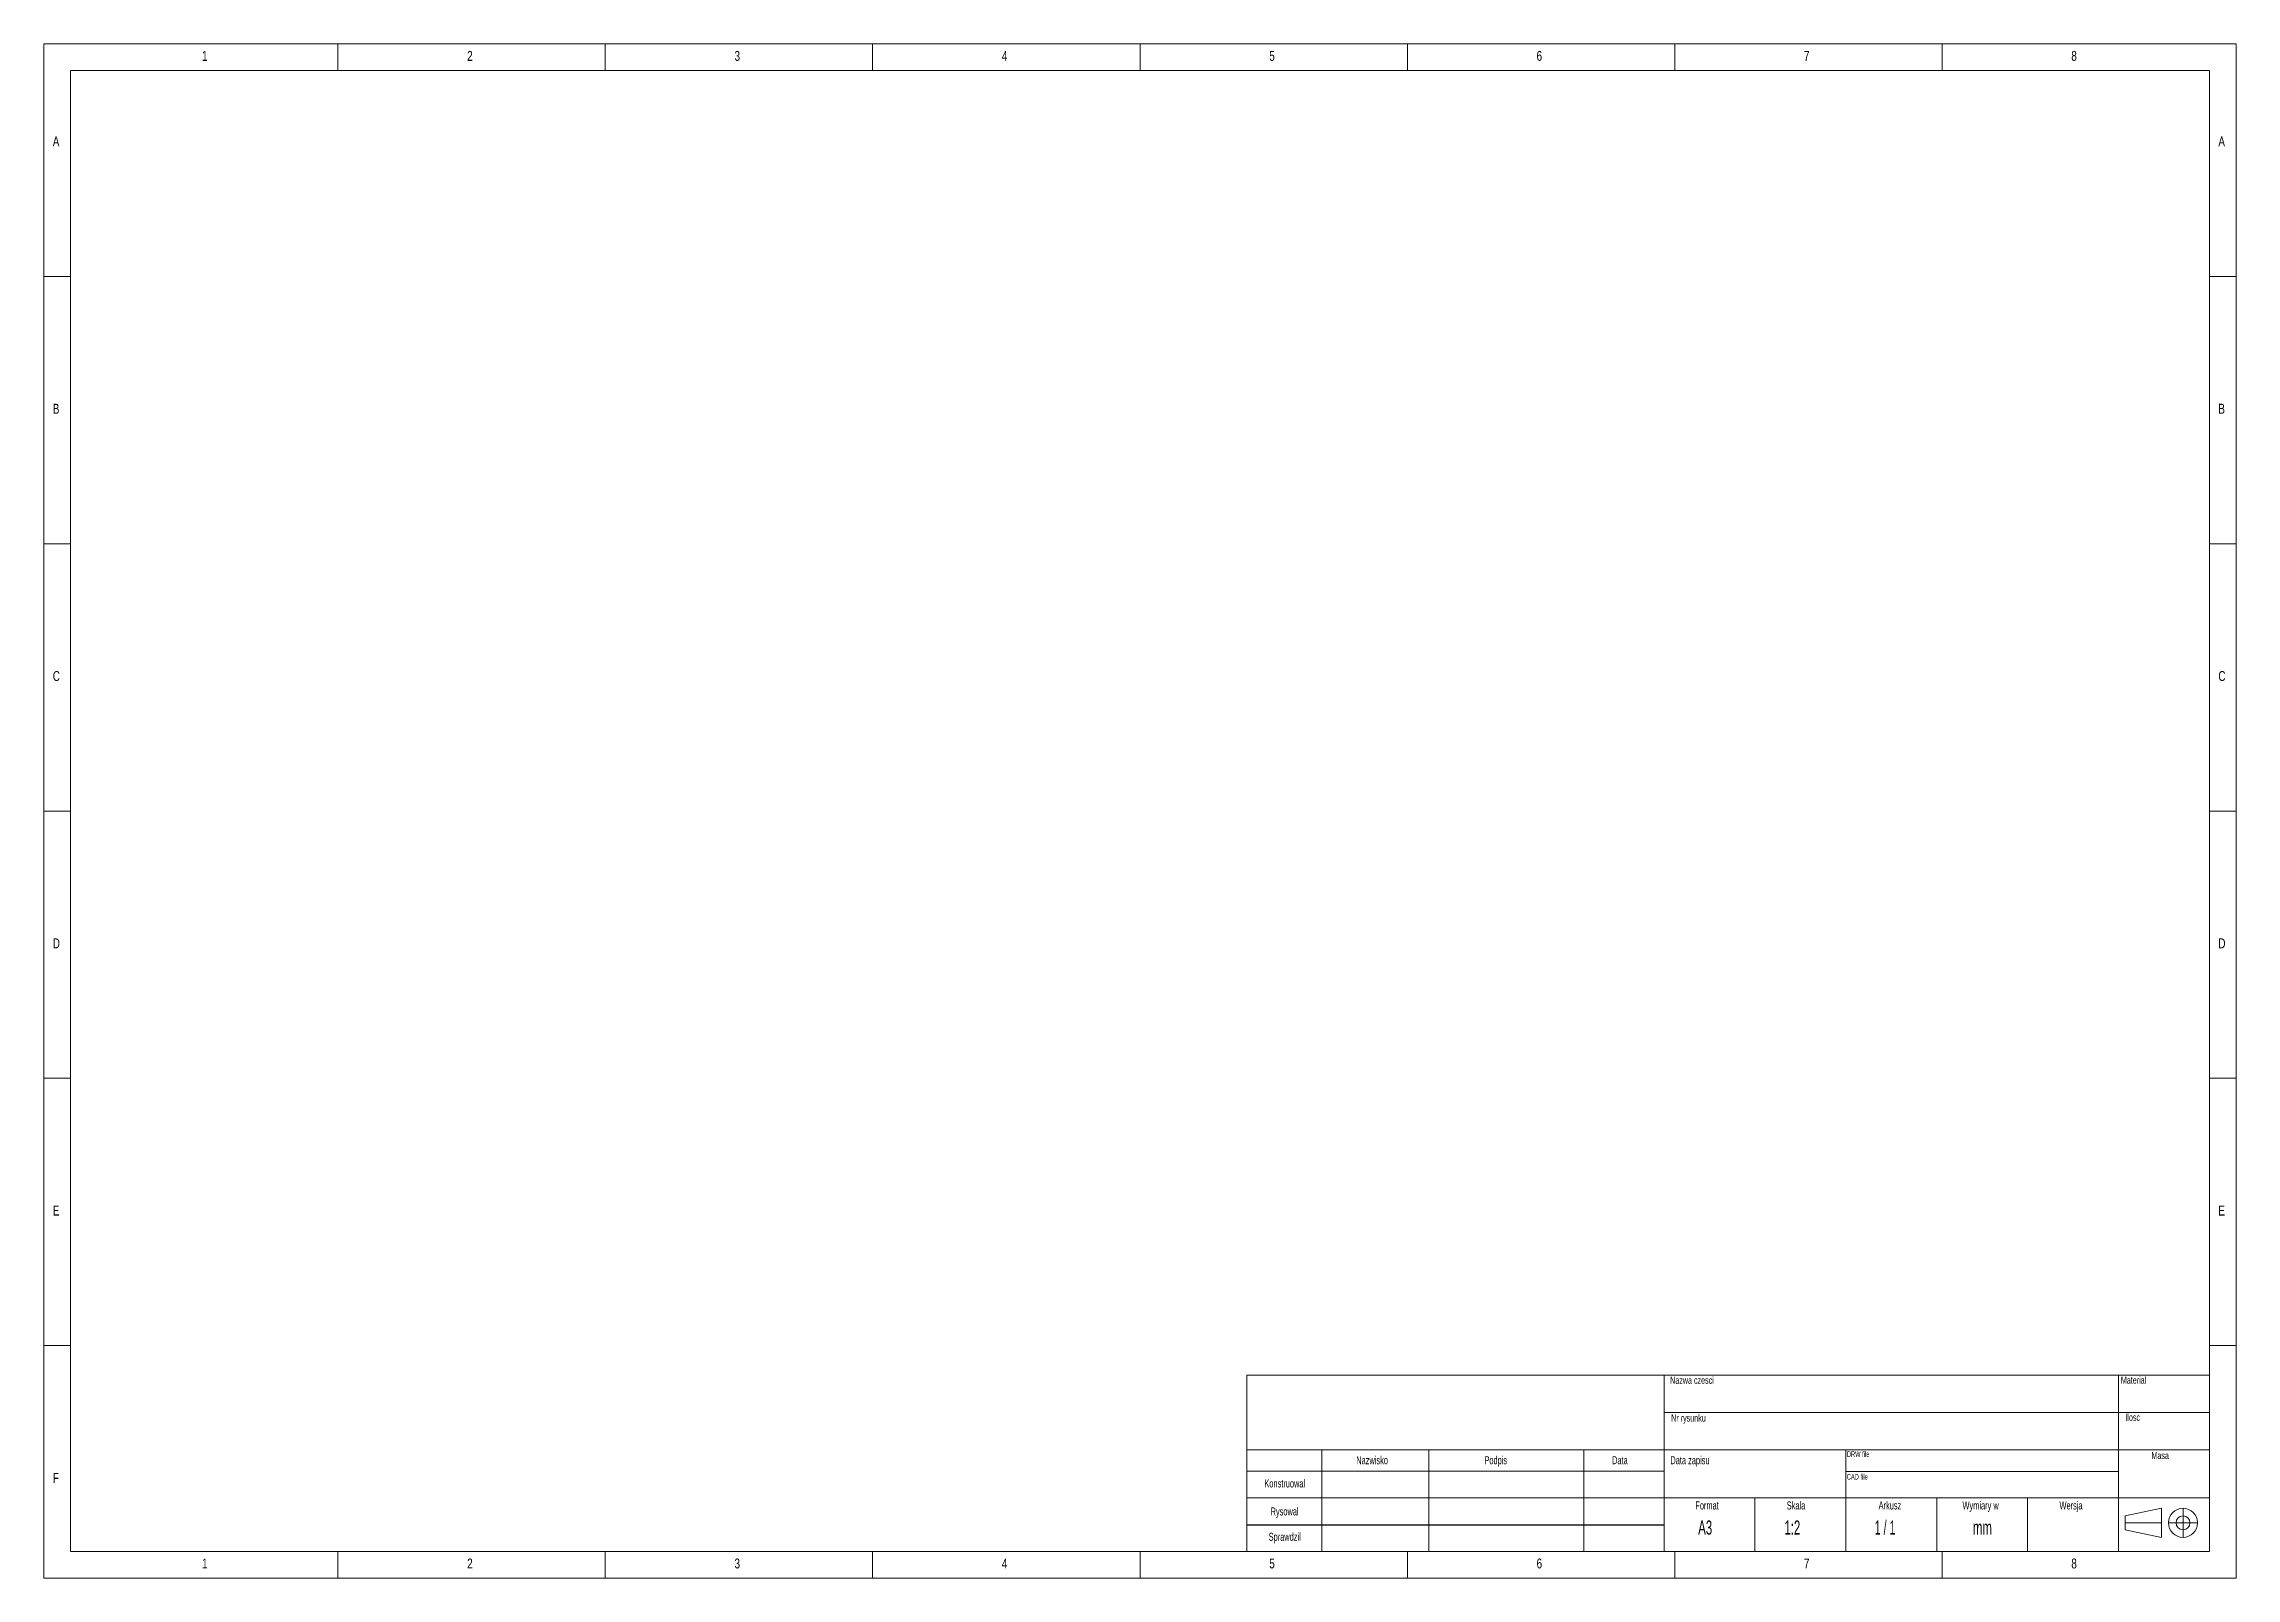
# Model space of a CAD drawing. Header units: millimetres. Extents: x 5 to 415, y 5 to 292.
import ezdxf

# ---------------------------------------------------------------- set-up
doc = ezdxf.new("R2010")
doc.units = ezdxf.units.MM
doc.layers.add('FORMAT', color=7, linetype='Continuous')
doc.layers.add('OŚ_SYMETRII', color=7, linetype='Continuous')
doc.styles.add('SLDTEXTSTYLE0', font='TXT', dxfattribs={"width": 0.75})
doc.styles.add('SLDTEXTSTYLE1', font='TXT', dxfattribs={"width": 0.605})
doc.styles.add('SLDTEXTSTYLE2', font='TXT', dxfattribs={"width": 0.563})

msp = doc.modelspace()

# ---------------------------------------------------------------- linework, layer by layer
at = {"color": 7, "linetype": 'Continuous', "lineweight": 15}
for p, q in [((415, 292), (5, 292)), ((5, 292), (5, 5)), ((415, 5), (415, 292)), ((5, 5), (415, 5))]:
    msp.add_line(p, q, dxfattribs=at)
at = {"color": 7, "linetype": 'Continuous', "lineweight": 0}
for p, q in [((60, 287), (60, 292)), ((110, 292), (110, 287)), ((160, 287), (160, 292)), ((210, 292), (210, 287)), ((260, 287), (260, 292)), ((310, 292), (310, 287)), ((360, 287), (360, 292)), ((410, 287), (10, 287)), ((10, 287), (10, 10)), ((410, 287), (410, 10)), ((10, 248.5), (5, 248.5)), ((415, 248.5), (410, 248.5)), ((5, 198.5), (10, 198.5)), ((410, 198.5), (415, 198.5)), ((5, 148.5), (10, 148.5)), ((415, 148.5), (410, 148.5)), ((5, 98.5), (10, 98.5)), ((415, 98.5), (410, 98.5)), ((10, 48.5), (5, 48.5)), ((415, 48.5), (410, 48.5)), ((10, 10), (410, 10)), ((60, 5), (60, 10)), ((110, 10), (110, 5)), ((160, 5), (160, 10)), ((210, 5), (210, 10)), ((210, 5), (210, 10)), ((260, 5), (260, 10)), ((310, 5), (310, 10)), ((310, 5), (310, 10)), ((360, 5), (360, 10))]:
    msp.add_line(p, q, dxfattribs=at)
at = {"layer": 'FORMAT', "lineweight": 15}
for p, q in [((410, 10), (410, 50)), ((230, 43), (230, 10)), ((230, 10), (410, 10)), ((230, 10), (410, 10))]:
    msp.add_line(p, q, dxfattribs=at)
at = {"layer": 'FORMAT', "linetype": 'Continuous', "lineweight": 15}
msp.add_line((230, 43), (410, 43), dxfattribs=at)
at = {"layer": 'FORMAT', "lineweight": 0}
for p, q in [((230, 29), (308, 29)), ((244, 29), (244, 10)), ((264, 10), (264, 29)), ((293, 10), (293, 29)), ((308, 29), (410, 29)), ((342, 20), (342, 29)), ((342, 24.95), (393, 24.95)), ((230, 20), (308, 20)), ((308, 20), (410, 20)), ((359, 10), (359, 20)), ((393, 10), (393, 20))]:
    msp.add_line(p, q, dxfattribs=at)
at = {"layer": 'OŚ_SYMETRII', "linetype": 'Continuous', "lineweight": 0}
for p, q in [((308, 10), (308, 43)), ((393, 43), (393, 20)), ((287.13, 25), (230, 25)), ((287.13, 25), (308, 25)), ((401.02, 18.07), (394.24, 16.65)), ((394.24, 16.65), (394.24, 14.05)), ((401.02, 18.07), (401.02, 12.63)), ((405.06, 18.07), (405.06, 12.63)), ((405.06, 14.05), (405.06, 16.65)), ((401.02, 15.35), (394.24, 15.35)), ((401.02, 12.63), (394.24, 14.05)), ((402.34, 15.35), (407.78, 15.35)), ((403.76, 15.35), (406.36, 15.35)), ((230, 10), (410, 10))]:
    msp.add_line(p, q, dxfattribs=at)
at = {"layer": 'OŚ_SYMETRII', "color": 7, "linetype": 'Continuous', "lineweight": 0}
for p, q in [((308, 36), (410, 36)), ((325, 10), (325, 20)), ((342, 10), (342, 20)), ((376, 10), (376, 20))]:
    msp.add_line(p, q, dxfattribs=at)
at = {"layer": 'OŚ_SYMETRII', "linetype": 'Continuous'}
msp.add_line((230, 15), (308, 15), dxfattribs=at)
at = {"layer": 'OŚ_SYMETRII', "linetype": 'Continuous', "lineweight": 0}
for radius in [2.72, 1.3]:
    msp.add_circle((405.06, 15.35), radius, dxfattribs=at)

# ---------------------------------------------------------------- texts
at = {"color": 7, "linetype": 'Continuous', "lineweight": 0, "char_height": 1.85, "attachment_point": 1, "style": 'SLDTEXTSTYLE0'}
for s, insert in [('1', (34.58, 290.67)), ('2', (84.17, 290.67)), ('3', (134.17, 290.67)), ('4', (184.17, 290.67)), ('5', (234.17, 290.67)), ('6', (284.17, 290.67)), ('7', (334.17, 290.67)), ('8', (384.17, 290.67)), ('A', (6.67, 274.67)), ('A', (411.67, 274.67)), ('B', (6.67, 224.67)), ('B', (411.67, 224.67)), ('C', (6.67, 174.67)), ('C', (411.67, 174.67)), ('D', (6.67, 124.67)), ('D', (411.67, 124.67)), ('E', (6.67, 74.67)), ('E', (411.67, 74.67)), ('F', (6.67, 24.67)), ('1', (34.58, 8.67)), ('2', (84.17, 8.67)), ('3', (134.17, 8.67)), ('4', (184.17, 8.67)), ('5', (234.17, 8.67)), ('6', (284.17, 8.67)), ('7', (334.17, 8.67)), ('8', (384.17, 8.67))]:
    msp.add_mtext(s, dxfattribs=dict(at, insert=insert))
at = {"layer": 'OŚ_SYMETRII'}
for s, insert, char_height, attachment_point, style in [('Nazwa czesci', (309.14, 42.68), 1.3229, 1, 'SLDTEXTSTYLE1'), ('Material', (393.43, 42.7), 1.323, 1, 'SLDTEXTSTYLE1'), ('Nr rysunku', (309.34, 35.62), 1.323, 1, 'SLDTEXTSTYLE1'), ('Ilosc', (394.28, 35.74), 1.323, 1, 'SLDTEXTSTYLE1'), ('DRW file', (342.2, 28.74), 1.058, 1, 'SLDTEXTSTYLE1'), ('Nazwisko', (253.41, 27.81), 1.5, 2, 'SLDTEXTSTYLE1'), ('Podpis', (274.42, 27.81), 1.5, 1, 'SLDTEXTSTYLE1'), ('Data', (298.29, 27.81), 1.5, 1, 'SLDTEXTSTYLE1'), ('Data zapisu', (309.2, 27.81), 1.5, 1, 'SLDTEXTSTYLE1'), ('Masa', (399.16, 28.61), 1.323, 1, 'SLDTEXTSTYLE1'), ('Konstruowal', (237.08, 23.47), 1.5, 2, 'SLDTEXTSTYLE1'), ('CAD file', (342.18, 24.5), 1.058, 1, 'SLDTEXTSTYLE1'), ('Rysowal', (237.05, 18.23), 1.5, 2, 'SLDTEXTSTYLE1'), ('Format', (316.05, 19.35), 1.5, 2, 'SLDTEXTSTYLE1'), ('Skala', (332.69, 19.35), 1.5, 2, 'SLDTEXTSTYLE1'), ('Arkusz', (350.25, 19.35), 1.5, 2, 'SLDTEXTSTYLE1'), ('Wymiary w', (367.21, 19.35), 1.5, 2, 'SLDTEXTSTYLE1'), ('Wersja', (384.12, 19.35), 1.5, 2, 'SLDTEXTSTYLE1'), ('Sprawdzil', (237.06, 13.49), 1.5, 2, 'SLDTEXTSTYLE1'), ('A3', (314.39, 15.79), 2.646, 1, 'SLDTEXTSTYLE1'), ('1:2', (330.51, 15.79), 2.646, 1, 'SLDTEXTSTYLE1'), ('1 / 1', (347.41, 15.79), 2.646, 1, 'SLDTEXTSTYLE2'), ('mm', (365.76, 15.79), 2.646, 1, 'SLDTEXTSTYLE1')]:
    msp.add_mtext(s, dxfattribs=dict(at, insert=insert, char_height=char_height, attachment_point=attachment_point, style=style))

doc.saveas('drawing.dxf')
